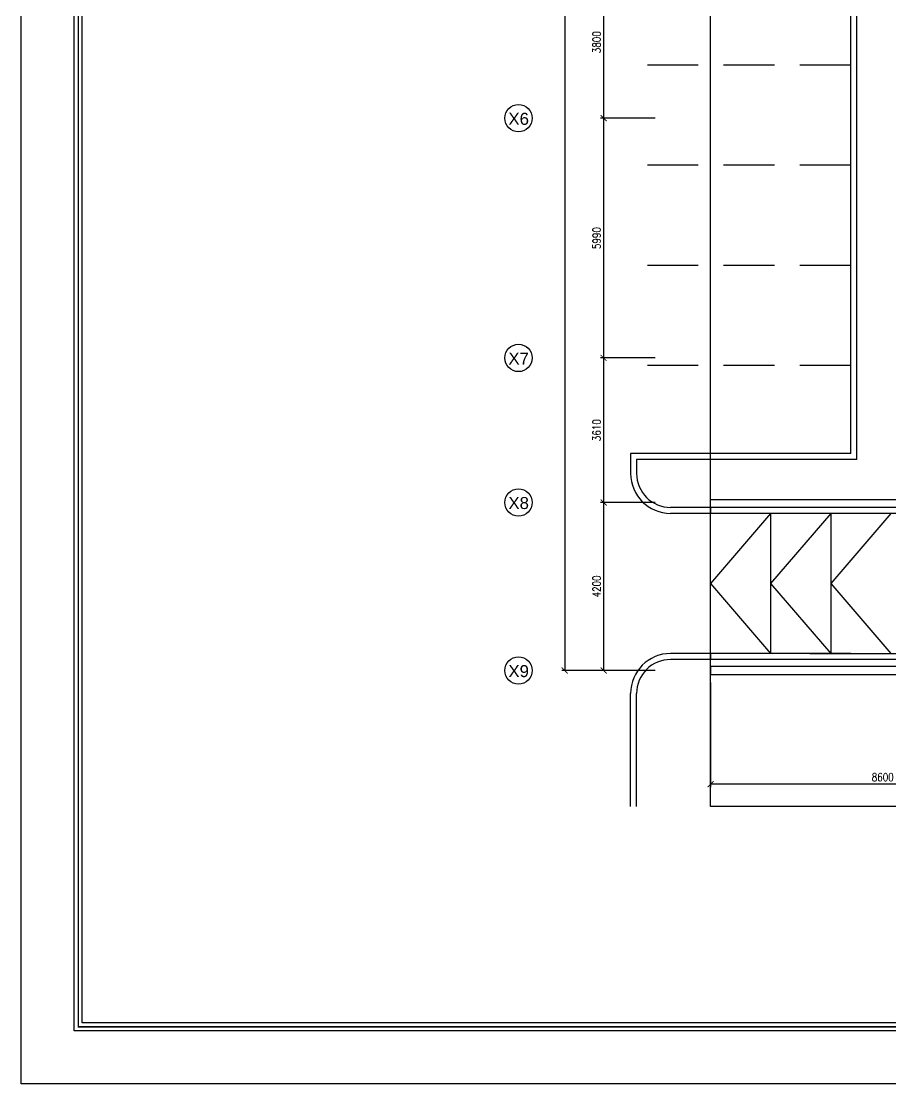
# Model space of a CAD drawing. Header units: millimetres. Extents: x -1288794 to 352264, y -1971533 to -1569871.
# Drawn here: x 134994 to 156716, y -1625558 to -1599010 of the extents above; entities that cross this region are included whole.
import ezdxf
from ezdxf.enums import TextEntityAlignment as Align

# ---------------------------------------------------------------- set-up
doc = ezdxf.new("R2010")
doc.units = ezdxf.units.MM
doc.header["$LTSCALE"] = 500
doc.header["$PDMODE"] = 34
doc.linetypes.add('CENTER', pattern=[50.8, 31.75, -6.35, 6.35, -6.35])
doc.linetypes.add('DASHED', pattern=[19.05, 12.7, -6.35])
for name, color, linetype in [('A-ANNO-DIMS', 1, 'Continuous'), ('A-ANNO-SYMB', 33, 'Continuous'), ('A-ANNO-TEXT', 8, 'Continuous'), ('A-AREA', 8, 'CENTER'), ('HATCH', 251, 'Continuous'), ('L-WALK', 8, 'Continuous'), ('LOGO LINE', 7, 'Continuous'), ('LOGO1LINE', 7, 'Continuous')]:
    doc.layers.add(name, color=color, linetype=linetype)
doc.styles.add('ROMANS', font='romans.shx', dxfattribs={"width": 0.8})
doc.styles.add('SANSSERIF', font='sas_____.pfb')
doc.dimstyles.new('100 of DIM2', dxfattribs={"dimscale": 0, "dimtxt": 200, "dimasz": 150, "dimexe": 75, "dimexo": 200, "dimgap": 75, "dimtad": 1, "dimdec": 0, "dimrnd": 5, "dimzin": 0, "dimdsep": 46, "dimtxsty": 'ROMANS', "dimblk": 'ARCHTICK', "dimcen": 100, "dimclrd": 94, "dimclre": 94, "dimclrt": 2, "dimadec": 0, "dimazin": 0, "dimtfac": 1, "dimtdec": 0, "dimtofl": 0, "dimtmove": 2, "dimatfit": 3, "dimldrblk": 'OPEN90', "dimfxl": 75, "dimtolj": 1, "dimtzin": 0, "dimarcsym": 0})

# ---------------------------------------------------------------- blocks, each defined once
blk = doc.blocks.new('_ArchTick')
at = {"color": 0, "linetype": 'ByBlock', "const_width": 0.15}
blk.add_lwpolyline([(-0.5, -0.5), (0.5, 0.5)], dxfattribs=at)
blk = doc.blocks.new('*D117')
at = {"layer": 'A-ANNO-DIMS', "color": 94, "lineweight": -2, "ltscale": 3, "transparency": 16777216}
for p, q in [((150726, -1580033), (148496, -1580033)), ((148571, -1580033), (148571, -1615233)), ((150726, -1615233), (148496, -1615233))]:
    blk.add_line(p, q, dxfattribs=at)
at = {"layer": 'Defpoints', "color": 0, "ltscale": 3, "transparency": 16777216}
for p in [(150926, -1580033), (148571, -1615233), (150926, -1615233)]:
    blk.add_point(p, dxfattribs=at)
at = {"layer": 'A-ANNO-DIMS', "color": 94, "lineweight": -2, "ltscale": 3, "transparency": 16777216, "xscale": 150, "yscale": 150, "zscale": 150}
for p, rotation in [((148571, -1580033), 90), ((148571, -1615233), 270)]:
    blk.add_blockref('_ArchTick', p, dxfattribs=dict(at, rotation=rotation))
at = {"layer": 'A-ANNO-DIMS', "color": 2, "ltscale": 3, "transparency": 16777216, "insert": (148396, -1597633), "char_height": 200, "attachment_point": 5, "rotation": 90, "style": 'ROMANS'}
blk.add_mtext('\\A1;35200', dxfattribs=at)
blk = doc.blocks.new('_Open90')
at = {"color": 0, "linetype": 'ByBlock', "lineweight": -2}
for p, q in [((0, 0), (-1, 0)), ((-0.5, 0.5), (0, 0)), ((0, 0), (-0.5, -0.5))]:
    blk.add_line(p, q, dxfattribs=at)
blk = doc.blocks.new('*D122')
at = {"layer": 'A-ANNO-DIMS', "color": 94, "lineweight": -2, "ltscale": 3, "transparency": 16777216}
for p, q in [((150835, -1597633), (149469, -1597633)), ((149544, -1597633), (149544, -1601433)), ((150835, -1601433), (149469, -1601433))]:
    blk.add_line(p, q, dxfattribs=at)
at = {"layer": 'Defpoints', "color": 0, "ltscale": 3, "transparency": 16777216}
for p in [(151035, -1597633), (149544, -1601433), (151035, -1601433)]:
    blk.add_point(p, dxfattribs=at)
at = {"layer": 'A-ANNO-DIMS', "color": 94, "lineweight": -2, "ltscale": 3, "transparency": 16777216, "xscale": 150, "yscale": 150, "zscale": 150}
for p, rotation in [((149544, -1597633), 90), ((149544, -1601433), 270)]:
    blk.add_blockref('_ArchTick', p, dxfattribs=dict(at, rotation=rotation))
at = {"layer": 'A-ANNO-DIMS', "color": 2, "ltscale": 3, "transparency": 16777216, "insert": (149369, -1599533), "char_height": 200, "attachment_point": 5, "rotation": 90, "style": 'ROMANS'}
blk.add_mtext('\\A1;3800', dxfattribs=at)
blk = doc.blocks.new('*D123')
at = {"layer": 'A-ANNO-DIMS', "color": 94, "lineweight": -2, "ltscale": 3, "transparency": 16777216}
for p, q in [((150835, -1601433), (149469, -1601433)), ((149544, -1601433), (149544, -1607423)), ((150835, -1607423), (149469, -1607423))]:
    blk.add_line(p, q, dxfattribs=at)
at = {"layer": 'Defpoints', "color": 0, "ltscale": 3, "transparency": 16777216}
for p in [(151035, -1601433), (149544, -1607423), (151035, -1607423)]:
    blk.add_point(p, dxfattribs=at)
at = {"layer": 'A-ANNO-DIMS', "color": 94, "lineweight": -2, "ltscale": 3, "transparency": 16777216, "xscale": 150, "yscale": 150, "zscale": 150}
for p, rotation in [((149544, -1601433), 90), ((149544, -1607423), 270)]:
    blk.add_blockref('_ArchTick', p, dxfattribs=dict(at, rotation=rotation))
at = {"layer": 'A-ANNO-DIMS', "color": 2, "ltscale": 3, "transparency": 16777216, "insert": (149369, -1604428), "char_height": 200, "attachment_point": 5, "rotation": 90, "style": 'ROMANS'}
blk.add_mtext('\\A1;5990', dxfattribs=at)
blk = doc.blocks.new('*D124')
at = {"layer": 'A-ANNO-DIMS', "color": 94, "lineweight": -2, "ltscale": 3, "transparency": 16777216}
for p, q in [((150835, -1607423), (149469, -1607423)), ((149544, -1607423), (149544, -1611033)), ((150835, -1611033), (149469, -1611033))]:
    blk.add_line(p, q, dxfattribs=at)
at = {"layer": 'Defpoints', "color": 0, "ltscale": 3, "transparency": 16777216}
for p in [(151035, -1607423), (149544, -1611033), (151035, -1611033)]:
    blk.add_point(p, dxfattribs=at)
at = {"layer": 'A-ANNO-DIMS', "color": 94, "lineweight": -2, "ltscale": 3, "transparency": 16777216, "xscale": 150, "yscale": 150, "zscale": 150}
for p, rotation in [((149544, -1607423), 90), ((149544, -1611033), 270)]:
    blk.add_blockref('_ArchTick', p, dxfattribs=dict(at, rotation=rotation))
at = {"layer": 'A-ANNO-DIMS', "color": 2, "ltscale": 3, "transparency": 16777216, "insert": (149369, -1609228), "char_height": 200, "attachment_point": 5, "rotation": 90, "style": 'ROMANS'}
blk.add_mtext('\\A1;3610', dxfattribs=at)
blk = doc.blocks.new('*D125')
at = {"layer": 'A-ANNO-DIMS', "color": 94, "lineweight": -2, "ltscale": 3, "transparency": 16777216}
for p, q in [((150835, -1611033), (149469, -1611033)), ((149544, -1611033), (149544, -1615233)), ((150835, -1615233), (149469, -1615233))]:
    blk.add_line(p, q, dxfattribs=at)
at = {"layer": 'Defpoints', "color": 0, "ltscale": 3, "transparency": 16777216}
for p in [(151035, -1611033), (149544, -1615233), (151035, -1615233)]:
    blk.add_point(p, dxfattribs=at)
at = {"layer": 'A-ANNO-DIMS', "color": 94, "lineweight": -2, "ltscale": 3, "transparency": 16777216, "xscale": 150, "yscale": 150, "zscale": 150}
for p, rotation in [((149544, -1611033), 90), ((149544, -1615233), 270)]:
    blk.add_blockref('_ArchTick', p, dxfattribs=dict(at, rotation=rotation))
at = {"layer": 'A-ANNO-DIMS', "color": 2, "ltscale": 3, "transparency": 16777216, "insert": (149369, -1613133), "char_height": 200, "attachment_point": 5, "rotation": 90, "style": 'ROMANS'}
blk.add_mtext('\\A1;4200', dxfattribs=at)
blk = doc.blocks.new('*D100')
at = {"layer": 'A-ANNO-DIMS', "color": 94, "linetype": 'Continuous', "lineweight": -2, "ltscale": 3, "transparency": 16777216}
for p, q in [((152216, -1615533), (152216, -1618147)), ((160816, -1615533), (160816, -1618147)), ((160816, -1618072), (152216, -1618072))]:
    blk.add_line(p, q, dxfattribs=at)
at = {"layer": 'Defpoints', "color": 0, "linetype": 'Continuous', "ltscale": 3, "transparency": 16777216}
for p in [(152216, -1615333), (160816, -1615333), (152216, -1618072)]:
    blk.add_point(p, dxfattribs=at)
at = {"layer": 'A-ANNO-DIMS', "color": 94, "linetype": 'Continuous', "lineweight": -2, "ltscale": 3, "transparency": 16777216, "xscale": 150, "yscale": 150, "zscale": 150, "rotation": 180}
blk.add_blockref('_ArchTick', (152216, -1618072), dxfattribs=at)
at = {"layer": 'A-ANNO-DIMS', "color": 94, "linetype": 'Continuous', "lineweight": -2, "ltscale": 3, "transparency": 16777216, "xscale": 150, "yscale": 150, "zscale": 150}
blk.add_blockref('_ArchTick', (160816, -1618072), dxfattribs=at)
at = {"layer": 'A-ANNO-DIMS', "color": 2, "linetype": 'Continuous', "ltscale": 3, "transparency": 16777216, "insert": (156516, -1617897), "char_height": 200, "attachment_point": 5, "style": 'ROMANS'}
blk.add_mtext('\\A1;8600', dxfattribs=at)

msp = doc.modelspace()

# ---------------------------------------------------------------- linework, layer by layer
at = {"layer": 'A-ANNO-SYMB', "ltscale": 3}
for centre in [(147416.9, -1601432.8), (147416.9, -1607422.8), (147416.9, -1611032.8), (147416.9, -1615232.8)]:
    msp.add_circle(centre, 342.2, dxfattribs=at)
at = {"layer": 'A-AREA', "ltscale": 15}
for p, q in [((152216.3, -1618632.8), (152216.3, -1578632.8)), ((187316.3, -1618632.8), (152216.3, -1618632.8))]:
    msp.add_line(p, q, dxfattribs=at)
at = {"layer": 'A-AREA', "linetype": 'Continuous', "ltscale": 3}
for p, q in [((152216.3, -1611157.8), (152216.3, -1610957.8)), ((152216.3, -1610957.8), (159516.3, -1610957.8)), ((159516.3, -1611157.8), (152216.3, -1611157.8)), ((158216.3, -1615132.8), (152216.3, -1615132.8)), ((152216.3, -1615132.8), (152216.3, -1615332.8)), ((152216.3, -1615332.8), (160816.3, -1615332.8))]:
    msp.add_line(p, q, dxfattribs=at)
at = {"layer": 'HATCH', "ltscale": 3}
for p, q in [((153716.3, -1611307.8), (153716.3, -1614807.8)), ((155216.3, -1611307.8), (155216.3, -1614807.8))]:
    msp.add_line(p, q, dxfattribs=at)
for points in [[(153716.3, -1611307.8), (152216.3, -1613057.8), (153716.3, -1614807.8)], [(155216.3, -1611307.8), (153716.3, -1613057.8), (155216.3, -1614807.8)], [(156716.3, -1611307.8), (155216.3, -1613057.8), (156716.3, -1614807.8)]]:
    msp.add_lwpolyline(points, dxfattribs=at)
at = {"layer": 'L-WALK', "ltscale": 15}
for p, q in [((155866.3, -1609957.8), (155866.3, -1582458.8)), ((155716.3, -1609807.8), (155716.3, -1582608.8)), ((150216.3, -1609807.8), (150216.3, -1610307.8)), ((150366.3, -1609957.8), (150366.3, -1610307.8)), ((150216.3, -1618632.8), (150216.3, -1615807.8)), ((150366.3, -1618632.8), (150366.3, -1615807.8)), ((150216.3, -1618632.8), (150216.3, -1618608.8)), ((150366.3, -1618632.8), (150366.3, -1618608.8))]:
    msp.add_line(p, q, dxfattribs=at)
at = {"layer": 'L-WALK', "linetype": 'DASHED', "ltscale": 0.2}
for p, q in [((155716.3, -1600108.8), (150216.3, -1600108.8)), ((155716.3, -1602608.8), (150216.3, -1602608.8)), ((155716.3, -1605108.8), (150216.3, -1605108.8)), ((155716.3, -1607608.8), (150216.3, -1607608.8))]:
    msp.add_line(p, q, dxfattribs=at)
at = {"layer": 'L-WALK', "ltscale": 3}
for p, q in [((155716.3, -1609807.8), (150216.3, -1609807.8)), ((155866.3, -1609957.8), (150366.3, -1609957.8)), ((159516.3, -1611157.8), (151216.3, -1611157.8)), ((152216.3, -1611157.8), (152216.3, -1611307.8)), ((160816.3, -1611307.8), (151216.3, -1611307.8)), ((155716.3, -1614807.8), (151216.3, -1614807.8)), ((152216.3, -1614807.8), (152216.3, -1614957.8)), ((154696.6, -1614807.8), (160816.3, -1614807.8)), ((160816.3, -1614957.8), (151216.3, -1614957.8))]:
    msp.add_line(p, q, dxfattribs=at)
at = {"layer": 'L-WALK', "ltscale": 15}
for centre, radius, start, end in [((151216.3, -1610307.8), 1000, 180, 270), ((151216.3, -1610307.8), 850, 180, 270), ((151216.3, -1615807.8), 1000, 90, 180), ((151216.3, -1615807.8), 850, 90, 180)]:
    msp.add_arc(centre, radius, start, end, dxfattribs=at)
at = {"layer": 'LOGO LINE'}
msp.add_lwpolyline([(213752.5, -1625558), (134994.5, -1625558), (134994.5, -1569870.5), (213752.5, -1569870.5)], close=True, dxfattribs=at)
at = {"layer": 'LOGO1LINE'}
for points in [[(212426.6, -1624232.1), (136320.4, -1624232.1), (136320.4, -1571196.4), (212426.6, -1571196.4)], [(202117.9, -1624033.3), (136519.2, -1624033.3), (136519.2, -1571395.3), (202117.9, -1571395.3)]]:
    msp.add_lwpolyline(points, close=True, dxfattribs=at)
at = {"layer": 'LOGO1LINE', "const_width": 39.8}
msp.add_lwpolyline([(212327.2, -1624132.7), (136419.8, -1624132.7), (136419.8, -1571295.9), (212327.2, -1571295.9)], close=True, dxfattribs=at)

# ---------------------------------------------------------------- texts
at = {"layer": 'A-ANNO-TEXT', "style": 'SANSSERIF'}
for s, p in [('X6', (147421.5, -1601597.4)), ('X7', (147421.5, -1607587.4)), ('X8', (147421.5, -1611197.4)), ('X9', (147421.5, -1615397.4))]:
    msp.add_text(s, height=300, dxfattribs=at).set_placement(p, align=Align.CENTER)

# ---------------------------------------------------------------- dimensions: what is measured, and where the dimension line sits
at = {"layer": 'A-ANNO-DIMS', "ltscale": 3}
for base, p1, p2, picture, middle in [((148571.1, -1615232.8), (150926.2, -1580032.8), (150926.2, -1615232.8), '*D117', (148396.1, -1597632.8)), ((149543.6, -1601432.8), (151035.1, -1597632.8), (151035.1, -1601432.8), '*D122', (149368.6, -1599532.8)), ((149543.6, -1607422.8), (151035.1, -1601432.8), (151035.1, -1607422.8), '*D123', (149368.6, -1604427.8)), ((149543.6, -1611032.8), (151035.1, -1607422.8), (151035.1, -1611032.8), '*D124', (149368.6, -1609227.8)), ((149543.6, -1615232.8), (151035.1, -1611032.8), (151035.1, -1615232.8), '*D125', (149368.6, -1613132.8))]:
    dim = msp.add_linear_dim(base=base, p1=p1, p2=p2, angle=90, dimstyle='100 of DIM2', override={"dimscale": 1}, dxfattribs=at)
    dim.commit()
    dim.dimension.update_dxf_attribs({"geometry": picture, "text_midpoint": middle})
at = {"layer": 'A-ANNO-DIMS', "linetype": 'Continuous', "ltscale": 3}
dim = msp.add_linear_dim(base=(152216.3, -1618071.8), p1=(160816.3, -1615332.8), p2=(152216.3, -1615332.8), dimstyle='100 of DIM2', override={"dimscale": 1}, dxfattribs=at)
dim.commit()
dim.dimension.update_dxf_attribs({"geometry": '*D100', "text_midpoint": (156516.3, -1617896.8)})

doc.saveas('drawing.dxf')
